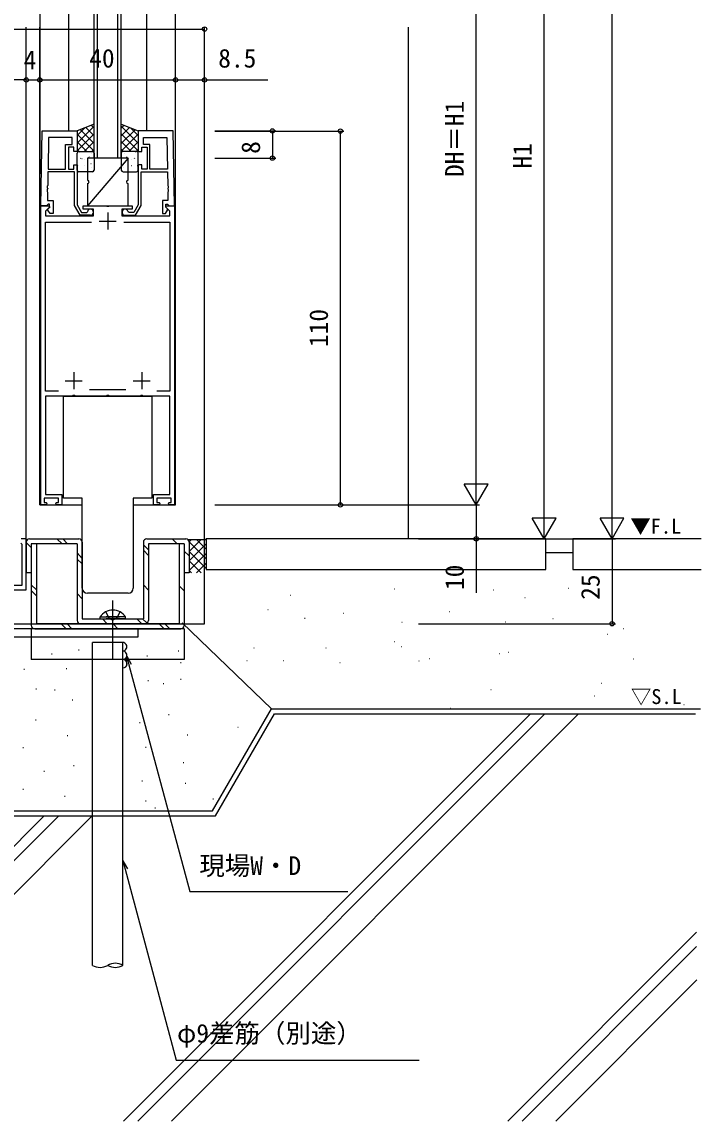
# Model space of a CAD drawing. Units: millimetres, scale not verified. Extents: x -437 to 438, y -681 to 679.
# Drawn here: x -214.1 to -14.2, y -212 to 111.4 of the extents above; entities that cross this region are included whole.
import ezdxf
from ezdxf.enums import TextEntityAlignment as Align

# ---------------------------------------------------------------- set-up
doc = ezdxf.new("R2010")
doc.units = ezdxf.units.MM
doc.header["$LTSCALE"] = 4
for name, color, linetype in [('0-1_USER1', 3, 'Continuous'), ('0-2_YKK_11', 7, 'Continuous'), ('0-3_YKK_12', 2, 'Continuous'), ('0-4_YKK_13', 4, 'Continuous'), ('0-5_YKK_D', 6, 'Continuous'), ('0-7_YSS_K', 3, 'Continuous'), ('0-8_YSS_KE', 3, 'Continuous')]:
    doc.layers.add(name, color=color, linetype=linetype)
doc.styles.add('ＭＳ ゴシック', font='')
doc.styles.get('ＭＳ ゴシック').set_extended_font_data('MS Gothic')

msp = doc.modelspace()

# ---------------------------------------------------------------- linework, layer by layer
at = {"layer": '0-2_YKK_11'}
for p, q in [((-188.885, 55.296), (-188.885, 50.296)), ((-191.385, 52.796), (-186.385, 52.796)), ((-198.885, 8.296), (-198.885, 3.296)), ((-178.885, 8.296), (-178.885, 3.296)), ((-201.385, 5.796), (-196.385, 5.796)), ((-181.385, 5.796), (-176.385, 5.796)), ((-183.534, 3.096), (-194.237, 3.096))]:
    msp.add_line(p, q, dxfattribs=at)
for points in [[(-208.585, 57.296), (-208.201, 79.296), (-197.885, 79.296), (-197.885, 73.296), (-198.885, 73.296), (-198.885, 74.496), (-200.485, 74.496), (-200.485, 68.096), (-198.885, 68.096), (-198.885, 69.296), (-197.885, 69.296), (-197.885, 57.547), (-196.585, 55.296), (-195.169, 55.296), (-194.873, 55.546)], [(-169.185, 57.296), (-169.569, 79.296), (-179.885, 79.296), (-179.885, 73.296), (-178.885, 73.296), (-178.885, 74.496), (-177.285, 74.496), (-177.285, 68.096), (-178.885, 68.096), (-178.885, 69.296), (-179.885, 69.296), (-179.885, 57.547), (-181.185, 55.296), (-182.602, 55.296), (-182.898, 55.546)], [(-193.985, 54.496), (-197.047, 54.496), (-198.685, 57.333), (-198.685, 67.296), (-206.481, 67.296), (-206.551, 63.254), (-206.674, 63.072), (-206.684, 62.523), (-206.567, 62.337), (-206.569, 62.254), (-206.692, 62.073), (-206.701, 61.523), (-206.585, 61.337), (-206.629, 58.796), (-204.985, 58.796), (-204.985, 54.996), (-205.885, 54.996), (-206.485, 56.035), (-206.485, 56.346), (-205.985, 56.846), (-205.985, 57.796), (-206.456, 57.796), (-206.656, 57.596), (-206.956, 57.296), (-208.585, 57.296)], [(-183.785, 54.496), (-180.724, 54.496), (-179.085, 57.333), (-179.085, 67.296), (-171.29, 67.296), (-171.22, 63.254), (-171.097, 63.072), (-171.087, 62.523), (-171.204, 62.337), (-171.202, 62.254), (-171.079, 62.073), (-171.07, 61.523), (-171.186, 61.337), (-171.142, 58.796), (-172.785, 58.796), (-172.785, 54.996), (-171.885, 54.996), (-171.285, 56.035), (-171.285, 56.346), (-171.785, 56.846), (-171.785, 57.796), (-171.315, 57.796), (-171.115, 57.596), (-170.815, 57.296), (-169.185, 57.296)], [(-206.985, -30.004), (-206.685, -30.304), (-207.085, -30.704), (-208.585, -30.704), (-208.585, 57.296), (-206.11, 57.296), (-205.949, 56.908), (-207.185, 55.671), (-207.185, 54.296), (-193.085, 54.296), (-193.085, 56.296), (-196.085, 56.296), (-196.085, 57.296), (-189.344, 57.296), (-189.16, 57.176), (-188.61, 57.176), (-188.427, 57.296), (-181.685, 57.296), (-181.685, 56.296), (-184.685, 56.296), (-184.685, 54.296), (-170.585, 54.296), (-170.585, 55.671), (-171.822, 56.908), (-171.661, 57.296), (-169.185, 57.296)], [(-169.185, 57.296), (-169.185, -30.704), (-170.685, -30.704), (-171.085, -30.304), (-170.785, -30.004), (-170.185, -30.004), (-170.185, -28.704), (-174.385, -28.704), (-174.385, -30.004), (-173.785, -30.004), (-173.485, -30.304), (-173.885, -30.704), (-175.385, -30.704), (-175.385, -27.704), (-170.585, -27.704), (-170.585, 1.296), (-178.427, 1.296), (-178.61, 1.416), (-179.16, 1.416), (-179.344, 1.296), (-188.427, 1.296), (-188.61, 1.416), (-189.16, 1.416), (-189.344, 1.296), (-198.427, 1.296), (-198.61, 1.416), (-199.16, 1.416), (-199.344, 1.296), (-207.185, 1.296), (-207.185, -27.704), (-202.385, -27.704), (-202.385, -30.704), (-203.885, -30.704), (-204.285, -30.304), (-203.985, -30.004), (-203.385, -30.004), (-203.385, -28.704), (-207.585, -28.704), (-207.585, -30.004), (-206.985, -30.004)], [(-203.368, 2.696), (-207.185, 2.696), (-207.185, 52.496), (-193.662, 52.496)], [(-184.109, 52.496), (-170.585, 52.496), (-170.585, 2.696), (-174.403, 2.696)], [(-214.435, -41.983), (-214.185, -42.279), (-214.185, -54.404), (-223.215, -54.404), (-223.403, -54.272), (-223.685, -54.074), (-224.26, -54.074), (-225.385, -54.724), (-225.385, -55.704), (-212.885, -55.704), (-212.885, -40.704), (-214.385, -40.704)]]:
    msp.add_lwpolyline(points, dxfattribs=at)
for points in [[(-206.305, 77.366), (-206.467, 68.096), (-201.285, 68.096), (-201.285, 75.296), (-199.385, 75.296), (-199.385, 77.366)], [(-171.466, 77.366), (-171.304, 68.096), (-176.485, 68.096), (-176.485, 75.296), (-178.385, 75.296), (-178.385, 77.366)]]:
    msp.add_lwpolyline(points, close=True, dxfattribs=at)
for centre, start, end in [((-193.985, 55.396), 270, 170.40594), ((-183.785, 55.396), 9.59406, 270)]:
    msp.add_arc(centre, 0.9, start, end, dxfattribs=at)
at = {"layer": '0-3_YKK_12'}
for p, q in [((-192.885, 71.296), (-192.885, 136.305)), ((-191.885, 71.296), (-191.885, 136.305)), ((-185.885, 71.296), (-185.885, 136.305)), ((-184.885, 71.296), (-184.885, 136.305)), ((-200.385, 79.296), (-200.385, 128.305)), ((-177.385, 79.296), (-177.385, 128.305)), ((-212.885, -40.704), (-212.885, 109.793)), ((-208.885, -30.709), (-208.885, 109.793)), ((-168.885, -30.709), (-168.885, 109.793)), ((-160.385, -40.704), (-160.385, 109.793)), ((-184.885, 71.296), (-192.885, 71.296)), ((-208.885, -30.709), (-196.385, -30.709)), ((-181.385, -30.709), (-168.885, -30.709))]:
    msp.add_line(p, q, dxfattribs=at)
for points in [[(-168.885, 66.696), (-168.885, 198.291), (-208.885, 198.291), (-208.885, 66.696)], [(-260.385, -65.704), (-160.385, -65.704), (-160.385, -40.704)]]:
    msp.add_lwpolyline(points, dxfattribs=at)
at = {"layer": '0-4_YKK_13'}
for p, q in [((-193.732, 80.962), (-192.885, 80.115)), ((-184.039, 80.962), (-184.885, 80.115)), ((-192.885, 80.702), (-197.885, 75.702)), ((-195.63, 80.202), (-197.885, 77.947)), ((-192.885, 78.457), (-197.885, 73.457)), ((-197.885, 78.38), (-192.885, 73.38)), ((-196.939, 79.679), (-192.885, 75.625)), ((-195.336, 80.32), (-192.885, 77.87)), ((-184.885, 80.702), (-179.885, 75.702)), ((-182.435, 80.32), (-184.885, 77.87)), ((-180.832, 79.679), (-184.885, 75.625)), ((-184.885, 78.457), (-179.885, 73.457)), ((-179.885, 78.38), (-184.885, 73.38)), ((-182.141, 80.202), (-179.885, 77.947)), ((-197.885, 76.135), (-195.051, 73.3)), ((-192.885, 76.212), (-195.797, 73.3)), ((-184.885, 76.212), (-181.974, 73.3)), ((-179.885, 76.135), (-182.72, 73.3)), ((-197.885, 73.89), (-197.296, 73.3)), ((-197.885, 67.8), (-197.885, 72.8)), ((-197.385, 73.3), (-193.385, 73.3)), ((-197.074, 73.112), (-197.03, 73.088)), ((-196.86, 71.333), (-196.813, 71.245)), ((-196.483, 71.222), (-196.439, 71.198)), ((-182.885, 71.296), (-194.885, 57.296)), ((-194.406, 71.655), (-194.363, 71.631)), ((-193.764, 72.76), (-193.757, 72.753)), ((-192.885, 73.967), (-193.552, 73.3)), ((-192.885, 72.8), (-192.885, 67.8)), ((-184.885, 73.967), (-184.219, 73.3)), ((-184.885, 72.8), (-184.885, 67.8)), ((-180.385, 73.3), (-184.385, 73.3)), ((-184.007, 72.76), (-184.014, 72.753)), ((-183.364, 71.655), (-183.408, 71.631)), ((-181.288, 71.222), (-181.332, 71.198)), ((-180.911, 71.333), (-180.958, 71.245)), ((-180.697, 73.112), (-180.74, 73.088)), ((-179.885, 73.89), (-180.475, 73.3)), ((-179.885, 67.8), (-179.885, 72.8)), ((-197.885, 68.581), (-197.873, 68.574)), ((-197.603, 69.018), (-197.596, 69.011)), ((-195.84, 69.031), (-195.796, 69.007)), ((-195.817, 71.038), (-195.81, 71.031)), ((-193.815, 69.765), (-193.771, 69.741)), ((-193.608, 68.573), (-193.602, 68.565)), ((-184.163, 68.573), (-184.169, 68.565)), ((-183.956, 69.765), (-184, 69.741)), ((-181.931, 69.031), (-181.975, 69.007)), ((-181.954, 71.038), (-181.961, 71.031)), ((-180.168, 69.018), (-180.175, 69.011)), ((-179.885, 68.581), (-179.898, 68.574)), ((-193.385, 67.3), (-197.385, 67.3)), ((-193.172, 67.573), (-193.128, 67.549)), ((-184.599, 67.573), (-184.643, 67.549)), ((-184.385, 67.3), (-180.385, 67.3)), ((-194.885, 63.796), (-194.885, 57.296)), ((-201.885, 1.296), (-175.885, 1.296)), ((-201.885, -28.704), (-201.885, 1.296)), ((-175.885, 1.296), (-175.885, -28.704)), ((-212.885, -41.704), (-212.885, -50.704)), ((-211.385, -43.301), (-212.885, -41.82)), ((-211.885, -40.704), (-197.385, -40.704)), ((-202.304, -42.204), (-203.904, -40.704)), ((-200.72, -42.204), (-202.141, -40.704)), ((-196.385, -41.704), (-196.385, -64.204)), ((-178.385, -41.704), (-178.385, -64.204)), ((-177.385, -40.704), (-165.885, -40.704)), ((-168.41, -42.204), (-169.891, -40.704)), ((-164.885, -41.704), (-164.885, -50.704)), ((-209.885, -42.204), (-211.385, -42.204)), ((-211.385, -42.204), (-211.385, -66.204)), ((-209.885, -42.204), (-209.885, -65.704)), ((-197.885, -42.204), (-209.885, -42.204)), ((-197.885, -42.204), (-197.885, -64.704)), ((-196.385, -46.462), (-197.885, -44.867)), ((-176.885, -43.923), (-178.385, -42.461)), ((-176.885, -45.609), (-178.385, -44.089)), ((-167.885, -42.204), (-176.885, -42.204)), ((-176.885, -42.204), (-176.885, -64.704)), ((-166.385, -42.204), (-166.385, -66.204)), ((-166.385, -44.307), (-164.885, -45.729)), ((-196.385, -48.069), (-197.885, -46.714)), ((-211.385, -50.704), (-212.885, -50.704)), ((-164.885, -50.704), (-166.385, -50.704)), ((-209.885, -55.7), (-211.385, -54.219)), ((-176.885, -55.803), (-178.385, -54.284)), ((-166.385, -55.997), (-167.885, -54.531)), ((-209.885, -57.485), (-211.385, -55.945)), ((-196.385, -58.341), (-197.885, -56.764)), ((-182.885, -56.704), (-194.885, -56.704)), ((-187.385, -76.213), (-187.385, -58.829)), ((-196.385, -64.204), (-178.385, -64.204)), ((-191.135, -63.696), (-185.385, -63.696)), ((-191.135, -64.204), (-191.135, -63.696)), ((-191.135, -64.204), (-185.385, -64.204)), ((-189.078, -65.705), (-190.457, -64.249)), ((-183.635, -63.696), (-189.385, -63.696)), ((-183.635, -64.204), (-189.385, -64.204)), ((-183.635, -64.204), (-183.635, -63.696)), ((-178.806, -65.704), (-180.345, -64.204)), ((-177.305, -65.519), (-178.66, -64.204)), ((-166.399, -67.204), (-211.402, -67.205)), ((-211.399, -67.205), (-211.399, -76.205)), ((-210.385, -67.204), (-167.385, -67.204)), ((-167.885, -65.704), (-209.885, -65.704)), ((-201.106, -67.204), (-202.606, -65.704)), ((-199.438, -67.204), (-200.865, -65.704)), ((-196.885, -65.704), (-177.885, -65.704)), ((-185.781, -67.238), (-187.295, -65.705)), ((-172.229, -67.204), (-173.711, -65.704)), ((-170.562, -67.204), (-172.044, -65.704)), ((-166.399, -67.205), (-166.399, -76.205)), ((-166.399, -76.204), (-211.402, -76.205))]:
    msp.add_line(p, q, dxfattribs=at)
for points in [[(-192.885, 81.3), (-197.885, 79.3), (-197.885, 73.3), (-192.885, 73.3)], [(-184.885, 81.3), (-179.885, 79.3), (-179.885, 73.3), (-184.885, 73.3)]]:
    msp.add_lwpolyline(points, close=True, dxfattribs=at)
for points in [[(-182.885, 64.796), (-182.885, 71.296), (-194.885, 71.296), (-194.885, 64.796)], [(-194.885, 57.296), (-182.885, 57.296), (-182.885, 63.796)], [(-196.385, -55.204), (-196.385, -28.704), (-201.885, -28.704)], [(-175.885, -28.704), (-181.385, -28.704), (-181.385, -55.204)], [(-225.387, -69.504), (-179.887, -69.504), (-179.887, -67.204), (-225.387, -67.204), (-225.387, -33.004)], [(-166.385, -42.204), (-167.885, -42.204), (-167.885, -65.704)], [(-189.435, -62.195), (-188.53, -64.051), (-187.385, -64.66)], [(-185.335, -62.195), (-186.24, -64.051), (-187.385, -64.66)]]:
    msp.add_lwpolyline(points, dxfattribs=at)
for centre, radius, start, end in [((-197.385, 72.8), 0.5, 90, 180), ((-193.385, 72.8), 0.5, 0, 90), ((-184.385, 72.8), 0.5, 90, 180), ((-180.385, 72.8), 0.5, 0, 90), ((-197.385, 67.8), 0.5, 180, 270), ((-194.885, 64.296), 0.5, 270, 90), ((-193.385, 67.8), 0.5, 270, 0), ((-184.385, 67.8), 0.5, 180, 270), ((-182.885, 64.296), 0.5, 90, 270), ((-180.385, 67.8), 0.5, 270, 0), ((-211.885, -41.704), 1, 90.01399, 180), ((-197.385, -41.704), 1, 0.00087, 90), ((-177.385, -41.704), 1, 90.01399, 180), ((-165.885, -41.704), 1, 0.00087, 90.01399), ((-194.885, -55.204), 1.5, 180, 270), ((-182.885, -55.204), 1.5, 270, 0), ((-187.385, -66.231), 4.527, 34.06671, 145.93329), ((-210.385, -66.204), 1, 180, 269.98601), ((-196.885, -64.704), 1, 180, 269.98601), ((-177.885, -64.704), 1, 270, 0.00087), ((-167.385, -66.204), 1, 270, 0.00087)]:
    msp.add_arc(centre, radius, start, end, dxfattribs=at)
at = {"layer": '0-5_YKK_D'}
for p, q in [((-40.382, -33.704), (-40.382, 452.297)), ((-80.386, -23.726), (-80.386, 191.292)), ((-60.382, -33.704), (-60.382, 181.292)), ((-260.385, 109.296), (-160.385, 109.296)), ((-212.885, 94.296), (-260.385, 94.296)), ((-212.885, 82.296), (-212.885, 95.296)), ((-212.885, 84.832), (-212.885, 95.296)), ((-212.885, 94.296), (-208.885, 94.296)), ((-208.885, 82.296), (-208.885, 95.296)), ((-208.885, 82.296), (-208.885, 95.296)), ((-208.885, 94.296), (-168.885, 94.296)), ((-168.885, 82.296), (-168.885, 95.296)), ((-168.885, 82.296), (-168.885, 95.296)), ((-160.385, 82.296), (-160.385, 95.296)), ((-157.385, 79.296), (-139.385, 79.296)), ((-157.385, 79.274), (-119.385, 79.274)), ((-140.385, 79.296), (-140.385, 71.296)), ((-120.385, -30.726), (-120.385, 79.274)), ((-157.385, 71.296), (-139.385, 71.296)), ((-80.386, -30.726), (-80.386, -18.601)), ((-80.386, -30.726), (-83.886, -24.664)), ((-76.886, -24.664), (-83.886, -24.664)), ((-80.386, -30.726), (-76.886, -24.664)), ((-60.382, -40.704), (-60.382, -28.58)), ((-40.382, -40.704), (-40.382, -28.58)), ((-157.385, -30.726), (-79.386, -30.726)), ((-157.385, -30.726), (-119.385, -30.726)), ((-60.382, -40.704), (-63.882, -34.642)), ((-56.882, -34.642), (-63.882, -34.642)), ((-60.382, -40.704), (-56.882, -34.642)), ((-40.382, -40.704), (-43.882, -34.642)), ((-36.882, -34.642), (-43.882, -34.642)), ((-40.382, -40.704), (-36.882, -34.642)), ((-97.386, -40.704), (-59.382, -40.704)), ((-97.386, -40.704), (-39.382, -40.704)), ((-97.386, -40.704), (-79.367, -40.704)), ((-40.382, -40.704), (-40.382, -65.704)), ((-97.386, -65.704), (-39.382, -65.704))]:
    msp.add_line(p, q, dxfattribs=at)
for points in [[(-168.885, 94.296), (-160.385, 94.296), (-141.776, 94.296)], [(-80.367, -30.726), (-80.367, -40.704), (-80.367, -56.629)], [(-183.3, -77.917), (-183.3, -75.277), (-181.98, -77.563)], [(-183.3, -75.277), (-182.64, -77.74), (-164.752, -144.498), (-118.17, -144.498)], [(-184.399, -138.117), (-184.399, -135.477), (-183.079, -137.763)], [(-184.399, -135.477), (-183.739, -137.94), (-168.687, -194.113), (-97.196, -194.113)]]:
    msp.add_lwpolyline(points, dxfattribs=at)
for centre in [(-160.385, 109.296), (-212.885, 94.296), (-212.885, 94.296), (-208.885, 94.296), (-208.885, 94.296), (-168.885, 94.296), (-168.885, 94.296), (-160.385, 94.296), (-140.385, 79.296), (-120.385, 79.274), (-140.385, 71.296), (-120.385, -30.726), (-80.367, -40.704), (-40.382, -65.704)]:
    msp.add_circle(centre, 0.637, dxfattribs=at)
at = {"layer": '0-7_YSS_K'}
for p, q in [((-100.386, 109.795), (-100.386, -40.704)), ((-160.185, -41.004), (-165.171, -41.004)), ((-161.499, -41.004), (-164.885, -44.391)), ((-164.328, -41.004), (-164.885, -41.562)), ((-160.185, -41.004), (-164.885, -41.004)), ((-161.499, -41.004), (-164.885, -44.391)), ((-164.328, -41.004), (-164.885, -41.562)), ((-159.885, -46.562), (-164.885, -41.562)), ((-159.885, -46.562), (-164.885, -41.562)), ((-159.885, -43.734), (-162.615, -41.004)), ((-159.885, -43.734), (-162.615, -41.004)), ((-159.885, -40.704), (-160.185, -41.004)), ((-159.885, -40.704), (-160.185, -41.004)), ((-159.885, -40.905), (-159.986, -40.805)), ((-159.885, -40.905), (-159.986, -40.805)), ((-159.885, -42.219), (-164.885, -47.219)), ((-159.885, -42.219), (-164.885, -47.219)), ((-159.885, -49.391), (-164.885, -44.391)), ((-159.885, -49.391), (-164.885, -44.391)), ((-159.885, -45.048), (-164.885, -50.048)), ((-159.885, -45.048), (-164.885, -50.048)), ((-161.4, -50.704), (-164.885, -47.219)), ((-161.4, -50.704), (-164.885, -47.219)), ((-159.885, -47.876), (-162.714, -50.704)), ((-159.885, -47.876), (-162.714, -50.704)), ((-164.229, -50.704), (-164.885, -50.048)), ((-164.229, -50.704), (-164.885, -50.048)), ((-135.034, -57.321), (-134.934, -57.321)), ((-104.525, -55.404), (-104.425, -55.404)), ((-75.399, -55.749), (-75.299, -55.749)), ((-66.091, -57.987), (-65.991, -57.987)), ((-53.163, -55.233), (-53.063, -55.233)), ((-141.757, -61.542), (-141.657, -61.542)), ((-130.897, -64.038), (-130.797, -64.038)), ((-119.521, -62.576), (-119.421, -62.576)), ((-88.327, -62.059), (-88.227, -62.059)), ((-57.817, -64.126), (-57.717, -64.126)), ((-166.938, -65.404), (-140.685, -90.704)), ((-102.289, -65.222), (-102.189, -65.222)), ((-71.779, -65.16), (-71.679, -65.16)), ((-37.133, -67.118), (-37.033, -67.118)), ((-104.525, -70.906), (-104.425, -70.906)), ((-41.787, -68.777), (-41.687, -68.777)), ((-197.469, -73.401), (-197.269, -73.401)), ((-193.399, -166.199), (-193.399, -71.201)), ((-184.399, -71.204), (-193.399, -71.204)), ((-184.399, -166.199), (-184.399, -71.201)), ((-168.164, -73.697), (-167.964, -73.697)), ((-145.894, -72.823), (-145.794, -72.823)), ((-124.692, -72.823), (-124.592, -72.823)), ((-102.456, -72.394), (-102.356, -72.394)), ((-70.912, -74.007), (-70.812, -74.007)), ((-205.461, -74.585), (-205.261, -74.585)), ((-177.34, -75.177), (-177.14, -75.177)), ((-167.424, -77.101), (-167.224, -77.101)), ((-147.962, -76.528), (-147.862, -76.528)), ((-137.103, -76.528), (-137.003, -76.528)), ((-120.555, -77.045), (-120.455, -77.045)), ((-97.285, -76.591), (-97.185, -76.591)), ((-94.142, -75.957), (-94.042, -75.957)), ((-73.498, -74.461), (-73.398, -74.461)), ((-34.197, -76.012), (-34.097, -76.012)), ((-34.197, -76.012), (-34.097, -76.012)), ((-213.601, -79.025), (-213.401, -79.025)), ((-201.169, -78.877), (-200.969, -78.877)), ((-177.044, -82.429), (-176.844, -82.429)), ((-172.604, -83.317), (-172.404, -83.317)), ((-167.424, -81.985), (-167.224, -81.985)), ((-43.505, -83.138), (-43.405, -83.138)), ((-210.049, -84.797), (-209.849, -84.797)), ((-204.573, -85.093), (-204.373, -85.093)), ((-76.084, -85.072), (-75.984, -85.072)), ((-45.574, -86.864), (-45.474, -86.864)), ((-199.393, -88.053), (-199.193, -88.053)), ((-87.977, -90.481), (-87.877, -90.481)), ((-19.201, -89.447), (-19.101, -89.447)), ((-184.226, -212), (-64.43, -92.204)), ((-179.983, -212), (-60.188, -92.204)), ((-170.976, -92.345), (-170.776, -92.345)), ((-170.084, -212), (-50.288, -92.204)), ((-210.197, -93.973), (-209.997, -93.973)), ((-179.56, -94.713), (-179.36, -94.713)), ((-150.548, -96.165), (-150.448, -96.165)), ((-200.873, -98.561), (-200.673, -98.561)), ((-165.5, -98.413), (-165.3, -98.413)), ((-213.897, -102.113), (-213.697, -102.113)), ((-177.784, -101.965), (-177.584, -101.965)), ((-166.684, -106.553), (-166.484, -106.553)), ((-207.681, -109.069), (-207.481, -109.069)), ((-198.949, -107.441), (-198.749, -107.441)), ((-178.82, -111.881), (-178.62, -111.881)), ((-166.092, -112.621), (-165.892, -112.621)), ((-213.897, -114.397), (-213.697, -114.397)), ((-201.613, -116.469), (-201.413, -116.469)), ((-177.784, -117.801), (-177.584, -117.801)), ((-157.952, -117.209), (-157.752, -117.209)), ((-297.363, -212), (-207.567, -122.204)), ((-293.12, -212), (-203.325, -122.204)), ((-283.221, -212), (-193.425, -122.204)), ((-174.972, -119.873), (-174.772, -119.873)), ((-164.168, -120.761), (-163.968, -120.761)), ((-71.089, -212), (-15.489, -156.401)), ((-66.846, -212), (-15.47, -160.624)), ((-56.947, -212), (-15.425, -170.478))]:
    msp.add_line(p, q, dxfattribs=at)
for points in [[(-410.5, -90.704), (-325.685, -90.704), (-308.365, -120.704), (-158.006, -120.704), (-140.685, -90.704), (-14.292, -90.704)], [(-410.5, -92.204), (-326.551, -92.204), (-309.231, -122.204), (-157.14, -122.204), (-139.819, -92.204), (-15.785, -92.204)]]:
    msp.add_lwpolyline(points, dxfattribs=at)
for centre, radius, start, end in [((-184.508, -72.454), 1.25, 270.00571, 90.00589), ((-184.508, -74.954), 1.25, 270.00571, 90.00589), ((-184.399, -77.454), 1.25, 270, 90), ((-191.149, -162.301), 4.5, 240.00002, 299.99998), ((-186.649, -170.096), 4.5, 59.99998, 120.00002), ((-186.649, -162.301), 4.5, 239.99998, 300.00002)]:
    msp.add_arc(centre, radius, start, end, dxfattribs=at)
at = {"layer": '0-8_YSS_KE'}
for p, q in [((-59.885, -44.704), (-51.885, -44.704)), ((-51.885, -49.704), (-14.181, -49.704))]:
    msp.add_line(p, q, dxfattribs=at)
msp.add_lwpolyline([(-159.885, -49.704), (-59.885, -49.704), (-59.885, -40.704), (-159.885, -40.704)], close=True, dxfattribs=at)
msp.add_lwpolyline([(-14.181, -40.704), (-51.885, -40.704), (-51.885, -49.704)], dxfattribs=at)

# ---------------------------------------------------------------- texts
at = {"layer": '0-1_USER1', "style": 'ＭＳ ゴシック'}
for s, p in [('▼F.L', (-34.999, -40.5)), ('▽S.L', (-34.828, -90.636))]:
    msp.add_text(s, height=4.399, dxfattribs=at).set_placement(p, align=Align.BOTTOM_LEFT)
at = {"layer": '0-5_YKK_D', "style": 'ＭＳ ゴシック'}
for s, p in [('4', (-213.634, 95.796)), ('40', (-194.34, 96.296)), ('8.5', (-156.347, 96.296)), ('現場W・D', (-161.914, -141.263)), ('φ9差筋（別途）', (-168.487, -190.579))]:
    msp.add_text(s, height=5.499, dxfattribs=at).set_placement(p, align=Align.BOTTOM_LEFT)
for s, p in [('DH＝H1', (-82.386, 65.736)), ('8', (-142.385, 72.568)), ('H1', (-62.382, 68.211)), ('110', (-122.385, 15.709)), ('10', (-82.367, -55.78)), ('25', (-42.382, -58.659))]:
    msp.add_text(s, height=5.499, rotation=90, dxfattribs=at).set_placement(p, align=Align.BOTTOM_LEFT)

doc.saveas('drawing.dxf')
